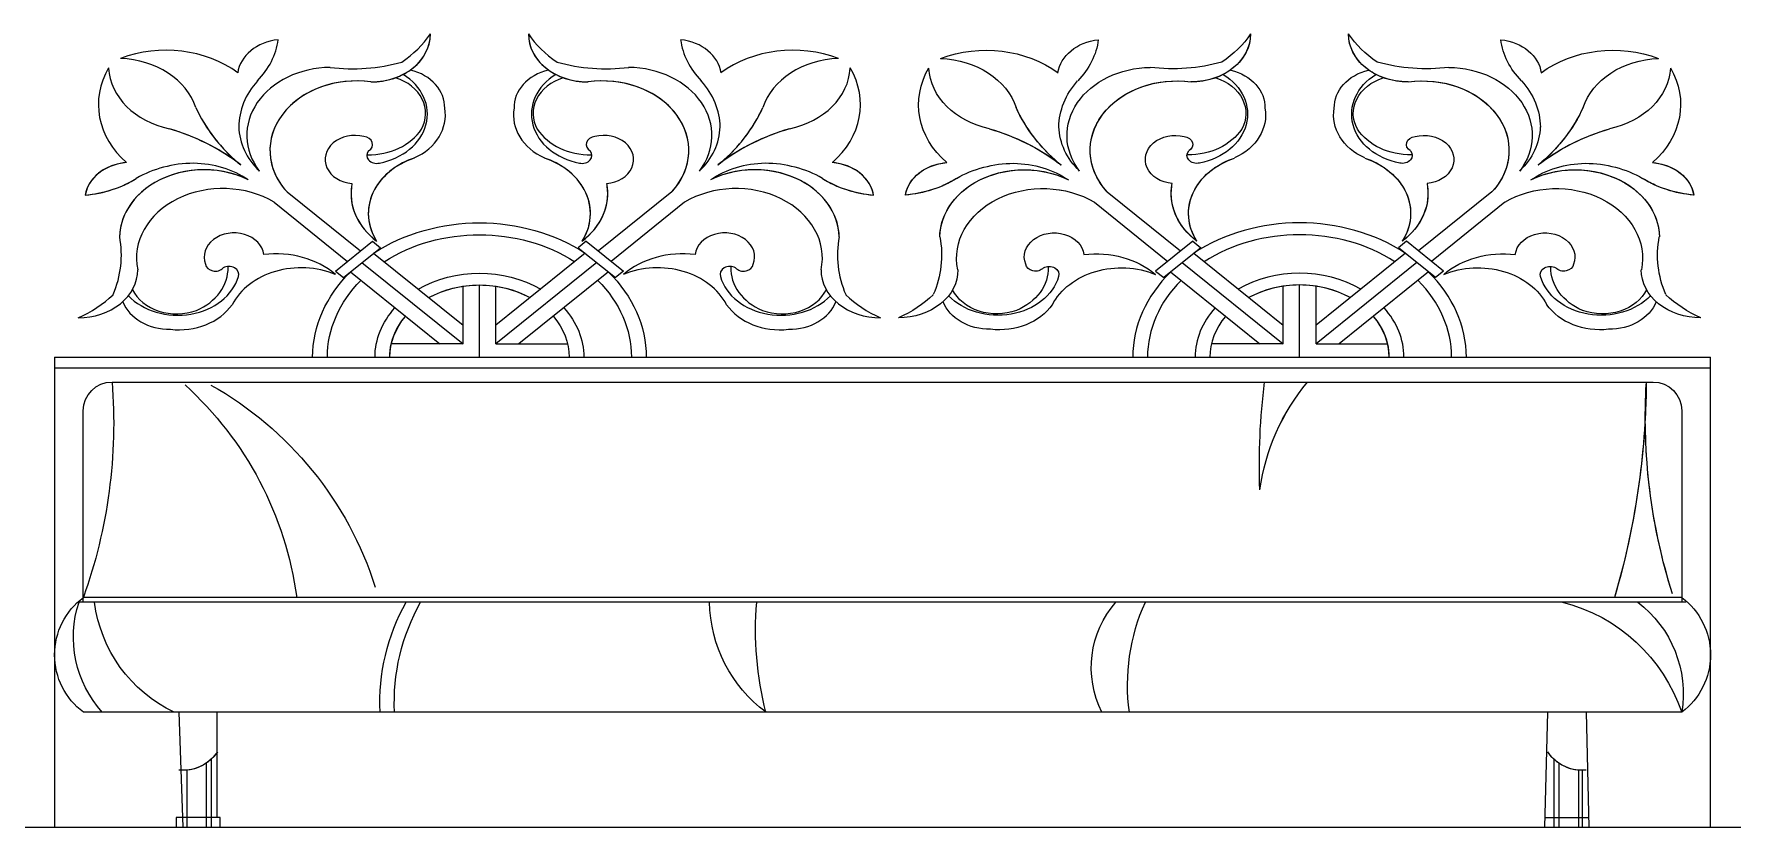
# Model space of a CAD drawing. Header units: inches. Extents: x 6.9 to 49.4, y 11.8 to 36.5.
# Drawn here: x 38.206 to 40.06, y 14.924 to 15.79 of the extents above; entities that cross this region are included whole.
import ezdxf

# ---------------------------------------------------------------- set-up
doc = ezdxf.new("R2010")
doc.units = ezdxf.units.IN
doc.header["$MEASUREMENT"] = 0
for name, color, linetype in [('02', 2, 'Continuous'), ('1', 1, 'Continuous'), ('4', 4, 'Continuous')]:
    doc.layers.add(name, color=color, linetype=linetype)

msp = doc.modelspace()

# ---------------------------------------------------------------- linework, layer by layer
at = {"layer": '02'}
for p, q in [((38.482, 15.6175), (38.562, 15.553)), ((38.9019, 15.6175), (38.8219, 15.553)), ((39.3775, 15.6175), (39.4575, 15.553)), ((39.7974, 15.6175), (39.7174, 15.553)), ((38.468, 15.6062), (38.548, 15.5417)), ((38.468, 15.6062), (38.548, 15.5417)), ((38.916, 15.6062), (38.8359, 15.5417)), ((39.3634, 15.6062), (39.4435, 15.5417)), ((39.3634, 15.6062), (39.4435, 15.5417)), ((39.8115, 15.6062), (39.7314, 15.5417)), ((38.5348, 15.531), (38.5753, 15.5637)), ((38.5436, 15.5239), (38.5841, 15.5566)), ((38.5436, 15.5239), (38.5841, 15.5566)), ((38.5753, 15.5637), (38.5841, 15.5566)), ((38.5753, 15.5637), (38.5841, 15.5566)), ((38.8086, 15.5637), (38.7998, 15.5566)), ((38.8086, 15.5637), (38.7998, 15.5566)), ((38.7998, 15.5566), (38.8404, 15.5239)), ((38.7998, 15.5566), (38.8404, 15.5239)), ((38.8086, 15.5637), (38.8492, 15.531)), ((39.4708, 15.5637), (39.4302, 15.531)), ((39.4796, 15.5566), (39.4391, 15.5239)), ((39.4796, 15.5566), (39.4391, 15.5239)), ((39.4708, 15.5637), (39.4796, 15.5566)), ((39.4708, 15.5637), (39.4796, 15.5566)), ((39.7041, 15.5637), (39.6953, 15.5566)), ((39.7041, 15.5637), (39.6953, 15.5566)), ((39.7358, 15.5239), (39.6953, 15.5566)), ((39.7358, 15.5239), (39.6953, 15.5566)), ((39.7446, 15.531), (39.7041, 15.5637)), ((38.5638, 15.5403), (38.6741, 15.4515)), ((38.5638, 15.5403), (38.6741, 15.4515)), ((38.5765, 15.5505), (38.6741, 15.4719)), ((38.8074, 15.5505), (38.7099, 15.4719)), ((38.8201, 15.5403), (38.7099, 15.4515)), ((39.4593, 15.5403), (39.5695, 15.4515)), ((39.4593, 15.5403), (39.5695, 15.4515)), ((39.472, 15.5505), (39.5695, 15.4719)), ((39.7029, 15.5505), (39.6054, 15.4719)), ((39.7156, 15.5403), (39.6054, 15.4515)), ((39.7156, 15.5403), (39.6054, 15.4515)), ((38.5348, 15.531), (38.5436, 15.5239)), ((38.5512, 15.5301), (38.6487, 15.4515)), ((38.8328, 15.5301), (38.7352, 15.4515)), ((38.8492, 15.531), (38.8404, 15.5239)), ((39.4302, 15.531), (39.4391, 15.5239)), ((39.4466, 15.5301), (39.5442, 15.4515)), ((39.7282, 15.5301), (39.6307, 15.4515)), ((39.7446, 15.531), (39.7358, 15.5239)), ((38.6741, 15.4515), (38.6741, 15.5146)), ((38.692, 15.437), (38.692, 15.5159)), ((38.7099, 15.4515), (38.7099, 15.5146)), ((39.5695, 15.4515), (39.5695, 15.5146)), ((39.5874, 15.437), (39.5874, 15.5159)), ((39.6054, 15.4515), (39.6054, 15.5146)), ((38.6741, 15.4515), (38.5957, 15.4515)), ((38.7099, 15.4515), (38.7882, 15.4515)), ((39.5695, 15.4515), (39.4912, 15.4515)), ((39.6054, 15.4515), (39.6837, 15.4515)), ((38.2282, 15.437), (40.036, 15.437)), ((38.2282, 15.4255), (40.036, 15.4255)), ((40.0047, 15.1747), (38.2595, 15.1747)), ((38.364, 15.0493), (38.3682, 14.9239)), ((38.3724, 14.9861), (38.3724, 14.9239)), ((38.3937, 14.9938), (38.3937, 14.9239)), ((38.3991, 14.9981), (38.3991, 14.9239)), ((39.8651, 14.9981), (39.8651, 14.9239)), ((39.8705, 14.9938), (39.8705, 14.9239)), ((39.8919, 14.9861), (39.8919, 14.9239)), ((39.896, 14.9859), (39.896, 14.9239))]:
    msp.add_line(p, q, dxfattribs=at)
for centre, major_axis, start_param, end_param in [((38.3496, 15.6787), (-0.1161, 0), 3.968559, 5.153405), ((38.4789, 15.7429), (0.0511, 0), 1.703025, 3.030708), ((38.4789, 15.7429), (-0.0511, 0), -1.438568, -0.110885), ((38.364, 15.7928), (-0.1088, 0), 2.477993, 3.037698), ((38.5739, 15.7897), (-0.0646, 0), 1.563695, 3.148342), ((38.5236, 15.8403), (0.1307, 0), -0.877274, -0.497596), ((38.5236, 15.8403), (-0.1307, 0), 2.264319, 2.643997), ((38.5739, 15.7897), (-0.0646, 0), 2.296017, 3.148342), ((38.8101, 15.7897), (0.0646, 0), 3.134844, 3.987169), ((38.8101, 15.7897), (0.0646, 0), 3.134844, 4.719491), ((38.8101, 15.7897), (-0.0646, 0), -0.006749, 1.577898), ((38.8603, 15.8403), (-0.1307, 0), 0.497596, 0.877274), ((39.0199, 15.7928), (0.1088, 0), 3.245488, 3.805192), ((38.905, 15.7429), (-0.0511, 0), 3.252477, 4.58016), ((39.0199, 15.7928), (-0.1088, 0), 0.103895, 0.6636), ((39.0343, 15.6787), (0.1161, 0), 1.129781, 2.314627), ((39.0343, 15.6787), (-0.1161, 0), 4.271373, 5.456219), ((38.2963, 15.6915), (0.089, 0), 0.25651, 1.529014), ((38.2963, 15.6915), (-0.089, 0), 3.398102, 4.670607), ((38.5535, 15.8837), (-0.1635, 0), 1.419914, 1.905238), ((38.8304, 15.8837), (0.1635, 0), 4.377947, 4.863271), ((38.8304, 15.8837), (-0.1635, 0), 1.236354, 1.721679), ((39.0876, 15.6915), (-0.089, 0), -1.529014, -0.25651), ((38.3921, 15.7129), (0.1161, 0), 2.700577, 3.885423), ((38.3921, 15.7129), (-0.1161, 0), -0.441016, 0.74383), ((38.3761, 15.7558), (-0.089, 0), 0.041782, 1.314287), ((38.5302, 15.6792), (-0.0922, 0), -1.557436, 0.550963), ((38.5575, 15.6628), (0.0942, 0), 1.401339, 3.78131), ((38.5575, 15.6628), (-0.0942, 0), 4.542932, 6.922903), ((38.5575, 15.6628), (0.0942, 0), 1.401339, 3.679528), ((38.5739, 15.7897), (-0.0646, 0), 1.563695, 1.996165), ((38.5672, 15.7024), (-0.068, 0), 1.801995, 4.055618), ((38.5739, 15.7897), (-0.0646, 0), 1.996165, 2.13978), ((38.5812, 15.7032), (-0.0521, 0), 2.7194, 4.331853), ((38.5739, 15.7897), (-0.0646, 0), 2.13978, 2.296017), ((38.6011, 15.7098), (0.053, 0), -0.022468, 1.27187), ((38.6011, 15.7098), (-0.053, 0), 3.119124, 4.413463), ((38.7828, 15.7098), (-0.053, 0), -1.27187, 0.022468), ((38.8168, 15.7024), (0.068, 0), 2.227567, 4.481191), ((38.8168, 15.7024), (-0.068, 0), -0.914025, 1.339598), ((38.8027, 15.7032), (0.0521, 0), 1.951332, 3.563785), ((38.8027, 15.7032), (-0.0521, 0), -1.19026, 0.422193), ((38.8101, 15.7897), (0.0646, 0), 3.987169, 4.143405), ((38.8101, 15.7897), (0.0646, 0), 4.143405, 4.28702), ((38.8101, 15.7897), (0.0646, 0), 4.28702, 4.719491), ((38.8264, 15.6628), (-0.0942, 0), 2.501875, 4.881846), ((38.8264, 15.6628), (-0.0942, 0), 2.603657, 4.881846), ((38.8537, 15.6792), (0.0922, 0), -0.550963, 1.557436), ((38.8537, 15.6792), (-0.0922, 0), 2.590629, 4.699029), ((39.0079, 15.7558), (0.089, 0), -1.314287, -0.041782), ((39.0079, 15.7558), (-0.089, 0), 1.827306, 3.09981), ((38.9919, 15.7129), (-0.1161, 0), 2.397762, 3.582608), ((38.5373, 15.6877), (-0.1081, 0), -0.626772, -0.007715), ((38.8467, 15.6877), (0.1081, 0), 0.007715, 0.626772), ((38.8467, 15.6877), (-0.1081, 0), 3.149307, 3.768365), ((38.5893, 15.7705), (-0.2202, 0), 0.34942, 0.753943), ((38.5893, 15.7705), (-0.2202, 0), 0.34942, 0.770907), ((38.5881, 15.7014), (0.0667, 0), -1.056653, 0.140483), ((38.5881, 15.7014), (-0.0667, 0), 2.08494, 3.282076), ((38.7959, 15.7014), (0.0667, 0), 3.001109, 4.198246), ((38.7959, 15.7014), (-0.0667, 0), -0.140483, 1.056653), ((38.7946, 15.7705), (0.2202, 0), -0.770907, -0.34942), ((38.7946, 15.7705), (-0.2202, 0), 2.370686, 2.792172), ((38.7946, 15.7705), (0.2202, 0), -0.753943, -0.34942), ((38.2781, 15.5197), (-0.2202, 0), 3.958446, 4.362969), ((38.2781, 15.5197), (-0.2202, 0), 3.941482, 4.362969), ((38.5256, 15.6903), (0.0964, 0), 3.165601, 3.839135), ((38.5256, 15.6903), (-0.0964, 0), 0.024008, 0.697542), ((38.571, 15.7108), (0.0654, 0), 4.692044, 5.794046), ((38.571, 15.7108), (-0.0654, 0), 1.550451, 2.652454), ((38.8129, 15.7108), (-0.0654, 0), 0.489139, 1.591142), ((38.8584, 15.6903), (-0.0964, 0), 2.444051, 3.117585), ((39.1058, 15.5197), (0.2202, 0), 1.920217, 2.341703), ((39.1058, 15.5197), (-0.2202, 0), -1.221376, -0.799889), ((39.1058, 15.5197), (0.2202, 0), 1.920217, 2.324739), ((38.5561, 15.6529), (0.0326, 0), 1.265998, 4.612295), ((38.5561, 15.6529), (-0.0326, 0), 4.40759, 7.753888), ((38.5647, 15.6693), (0.0107, 0), -0.935766, 1.455348), ((38.5647, 15.6693), (-0.0107, 0), 2.205827, 4.59694), ((38.8193, 15.6693), (-0.0107, 0), -1.455348, 0.935766), ((38.8278, 15.6529), (-0.0326, 0), 1.67089, 5.017188), ((38.3123, 15.6087), (-0.0511, 0), -1.459912, -0.132229), ((38.3123, 15.6087), (-0.0511, 0), -1.459912, -0.380154), ((38.3808, 15.5617), (0.1081, 0), 1.578511, 2.197568), ((38.3808, 15.5617), (-0.1081, 0), -1.563082, -0.944024), ((38.3914, 15.5674), (0.0922, 0), 1.019833, 2.275685), ((38.3777, 15.5711), (-0.0964, 0), 4.014847, 4.688381), ((38.2781, 15.5197), (-0.2202, 0), 3.941482, 3.958446), ((38.5893, 15.7705), (-0.2202, 0), 0.753943, 0.770907), ((38.6521, 15.5939), (0.0814, 0), 1.964681, 3.619193), ((38.6521, 15.5939), (-0.0814, 0), -1.176911, 0.477601), ((38.5799, 15.6574), (-0.0108, 0), -0.611718, 1.841641), ((38.6521, 15.5939), (0.0814, 0), 1.964681, 2.666859), ((38.7318, 15.5939), (-0.0814, 0), 3.616327, 4.318504), ((38.7318, 15.5939), (-0.0814, 0), 2.663992, 4.318504), ((38.8041, 15.6574), (0.0108, 0), 4.441545, 6.894903), ((38.8041, 15.6574), (-0.0108, 0), 1.299952, 3.75331), ((39.0063, 15.5711), (0.0964, 0), 1.594804, 2.268338), ((39.0063, 15.5711), (-0.0964, 0), -1.546788, -0.873254), ((38.9926, 15.5674), (-0.0922, 0), 4.007501, 5.263352), ((39.1058, 15.5197), (0.2202, 0), 2.324739, 2.341703), ((38.7946, 15.7705), (0.2202, 0), -0.770907, -0.753943), ((39.0031, 15.5617), (0.1081, 0), 0.944024, 1.563082), ((39.0031, 15.5617), (-0.1081, 0), 4.085617, 4.704674), ((39.0716, 15.6087), (-0.0511, 0), 3.273821, 4.601504), ((39.0716, 15.6087), (-0.0511, 0), 3.521747, 4.601504), ((38.2504, 15.7013), (-0.1088, 0), 1.674691, 2.234396), ((38.3914, 15.5674), (0.0922, 0), 1.019833, 3.128232), ((38.3914, 15.5674), (-0.0922, 0), 4.161426, 6.269825), ((38.2504, 15.7013), (-0.1088, 0), 2.060847, 2.234396), ((38.9926, 15.5674), (-0.0922, 0), 3.154953, 5.263352), ((39.1335, 15.7013), (0.1088, 0), 4.048789, 4.222338), ((39.1335, 15.7013), (0.1088, 0), 4.048789, 4.608494), ((39.1335, 15.7013), (-0.1088, 0), 0.907197, 1.466901), ((38.2504, 15.7013), (-0.1088, 0), 1.674691, 2.060847), ((38.3123, 15.6087), (-0.0511, 0), -0.380154, -0.132229), ((38.3914, 15.5674), (0.0922, 0), 2.275685, 3.128232), ((38.4118, 15.5453), (-0.0942, 0), 4.072672, 6.452642), ((38.5575, 15.6628), (0.0942, 0), 3.679528, 3.78131), ((38.6403, 15.6158), (0.0885, 0), 2.987257, 3.959622), ((38.6403, 15.6158), (-0.0885, 0), -0.154336, 0.818029), ((38.6403, 15.6158), (0.0885, 0), 3.027721, 3.959622), ((38.6403, 15.6158), (0.0885, 0), 2.987257, 3.027721), ((38.6521, 15.5939), (0.0814, 0), 2.666859, 3.619193), ((38.7436, 15.6158), (-0.0885, 0), 2.323564, 3.295929), ((38.7436, 15.6158), (-0.0885, 0), 2.323564, 3.255464), ((38.7318, 15.5939), (-0.0814, 0), 2.663992, 3.616327), ((38.7436, 15.6158), (-0.0885, 0), 3.255464, 3.295929), ((38.8264, 15.6628), (-0.0942, 0), 2.501875, 2.603657), ((38.9722, 15.5453), (0.0942, 0), -0.169457, 2.210514), ((38.9722, 15.5453), (-0.0942, 0), 2.972135, 5.352106), ((38.9926, 15.5674), (-0.0922, 0), 3.154953, 4.007501), ((39.1335, 15.7013), (0.1088, 0), 4.222338, 4.608494), ((39.0716, 15.6087), (-0.0511, 0), 3.273821, 3.521747), ((39.5874, 15.437), (0.1821, 0), 0.883912, 2.257681), ((39.5874, 15.437), (-0.1821, 0), 4.025505, 5.399273), ((38.4241, 15.5465), (0.0326, 0), 0.100094, 3.446391), ((38.4241, 15.5465), (-0.0326, 0), 3.241687, 6.587984), ((38.9599, 15.5465), (-0.0326, 0), 2.836794, 6.183091), ((39.5874, 15.437), (0.166, 0), 0.893515, 2.248078), ((39.5874, 15.437), (-0.166, 0), 4.035108, 5.38967), ((38.1376, 15.5486), (-0.1635, 0), 2.807151, 3.292475), ((39.2464, 15.5486), (0.1635, 0), 2.99071, 3.476035), ((39.2464, 15.5486), (-0.1635, 0), -0.150882, 0.334442), ((38.4036, 15.5396), (0.0107, 0), 3.257041, 5.648155), ((38.4036, 15.5396), (-0.0107, 0), 0.115449, 2.506562), ((38.4184, 15.5274), (0.0108, 0), -0.270844, 2.182514), ((38.4184, 15.5274), (-0.0108, 0), 2.870748, 5.324107), ((38.4972, 15.4691), (0.0814, 0), 1.093196, 2.747708), ((38.4972, 15.4691), (-0.0814, 0), 4.234788, 5.8893), ((38.4701, 15.4786), (-0.0885, 0), 3.89436, 4.866725), ((38.9139, 15.4786), (0.0885, 0), 1.41646, 2.388825), ((38.9139, 15.4786), (-0.0885, 0), 4.558053, 5.530418), ((38.8867, 15.4691), (-0.0814, 0), 3.535478, 5.18999), ((38.9655, 15.5274), (-0.0108, 0), 4.100671, 6.55403), ((38.9803, 15.5396), (-0.0107, 0), 0.635031, 3.026144), ((38.2543, 15.5322), (-0.0646, 0), 1.564047, 3.148694), ((38.3626, 15.5376), (-0.068, 0), 0.656771, 2.910394), ((38.3522, 15.5345), (-0.0654, 0), 2.059935, 3.161938), ((39.0213, 15.5376), (-0.068, 0), 0.231198, 2.484822), ((39.0317, 15.5345), (0.0654, 0), 3.121247, 4.22325), ((39.0317, 15.5345), (-0.0654, 0), -0.020345, 1.081657), ((39.1296, 15.5322), (0.0646, 0), 3.134491, 4.719138), ((39.1296, 15.5322), (-0.0646, 0), -0.007102, 1.577545), ((39.5874, 15.437), (-0.1821, 0), -0.686884, 0), ((39.5874, 15.437), (0.166, 0), 2.464311, 3.141593), ((39.5874, 15.437), (-0.166, 0), -0.677281, 0), ((39.5874, 15.437), (0.114, 0), 0.943104, 2.198489), ((39.5874, 15.437), (-0.114, 0), 4.084697, 5.340081), ((39.5874, 15.437), (0.0979, 0), 0.96934, 2.172253), ((39.5874, 15.437), (-0.0979, 0), 4.110932, 5.313846), ((39.5874, 15.437), (0.166, 0), 0, 0.677281), ((39.5874, 15.437), (-0.166, 0), 3.141593, 3.818874), ((39.5874, 15.437), (0.1821, 0), 0, 0.686884), ((39.5874, 15.437), (-0.1821, 0), 3.141593, 3.828477), ((38.1915, 15.5726), (-0.1307, 0), 2.068392, 2.44807), ((38.3616, 15.5263), (0.0521, 0), 3.522129, 5.134582), ((38.3616, 15.5263), (-0.0521, 0), 0.380536, 1.992989), ((39.0224, 15.5263), (-0.0521, 0), 1.148604, 2.761056), ((39.1924, 15.5726), (0.1307, 0), 3.835115, 4.214793), ((39.1924, 15.5726), (-0.1307, 0), 0.693522, 1.073201), ((39.5874, 15.437), (0.0979, 0), 1.570796, 2.172253), ((39.5874, 15.437), (0.0979, 0), 0.96934, 1.570796), ((38.3534, 15.5102), (0.053, 0), 3.440519, 4.734857), ((38.3534, 15.5102), (-0.053, 0), 0.298926, 1.593265), ((38.3639, 15.5207), (0.0667, 0), 4.571906, 5.769042), ((38.3639, 15.5207), (-0.0667, 0), 1.430313, 2.627449), ((39.02, 15.5207), (-0.0667, 0), 0.514143, 1.71128), ((39.0306, 15.5102), (-0.053, 0), 1.548328, 2.842666), ((39.5874, 15.437), (-0.114, 0), -0.627692, 0), ((39.5874, 15.437), (-0.0979, 0), -0.601457, 0), ((39.5874, 15.437), (0.0979, 0), 0.183942, 0.601457), ((39.5874, 15.437), (0.0979, 0), 0, 0.601457), ((39.5874, 15.437), (-0.0979, 0), 3.141593, 3.743049), ((39.5874, 15.437), (0.114, 0), 0, 0.627692), ((39.5874, 15.437), (-0.114, 0), 3.141593, 3.769285), ((39.5874, 15.437), (0.0979, 0), 0, 0.183942)]:
    msp.add_ellipse(centre, major_axis=major_axis, ratio=0.805714, start_param=start_param, end_param=end_param, dxfattribs=at)
at = {"layer": '02', "extrusion": (0, 0, -1)}
for centre, major_axis, ratio, start_param, end_param in [((39.2451, 15.6787), (-0.1161, 0), 0.805714, 1.129781, 2.314627), ((39.3744, 15.7429), (0.0511, 0), 0.805714, 3.252477, 4.58016), ((39.3744, 15.7429), (-0.0511, 0), 0.805714, 0.110885, 1.438568), ((39.2595, 15.7928), (-0.1088, 0), 0.805714, 3.245488, 3.805192), ((39.4693, 15.7897), (-0.0646, 0), 0.805714, 3.134844, 4.719491), ((39.4191, 15.8403), (0.1307, 0), 0.805714, 0.497596, 0.877274), ((39.4191, 15.8403), (-0.1307, 0), 0.805714, 3.639188, 4.018867), ((39.4693, 15.7897), (-0.0646, 0), 0.805714, 3.134844, 3.987169), ((39.7055, 15.7897), (0.0646, 0), 0.805714, 2.296017, 3.148342), ((39.7055, 15.7897), (0.0646, 0), 0.805714, 1.563695, 3.148342), ((39.7055, 15.7897), (-0.0646, 0), 0.805714, 4.705287, 6.289934), ((39.7558, 15.8403), (-0.1307, 0), 0.805714, -0.877274, -0.497596), ((39.8005, 15.7429), (-0.0511, 0), 0.805714, 1.703025, 3.030708), ((39.9154, 15.7928), (0.1088, 0), 0.805714, 2.477993, 3.037698), ((39.9154, 15.7928), (-0.1088, 0), 0.805714, -0.6636, -0.103895), ((39.9298, 15.6787), (0.1161, 0), 0.805714, 3.968559, 5.153405), ((39.9298, 15.6787), (-0.1161, 0), 0.805714, 0.826966, 2.011812), ((39.1918, 15.6915), (0.089, 0), 0.805714, -1.529014, -0.25651), ((39.1918, 15.6915), (-0.089, 0), 0.805714, 1.612579, 2.885083), ((39.449, 15.8837), (-0.1635, 0), 0.805714, 4.377947, 4.863271), ((39.7259, 15.8837), (0.1635, 0), 0.805714, 1.419914, 1.905238), ((39.7259, 15.8837), (-0.1635, 0), 0.805714, 4.561506, 5.046831), ((39.9831, 15.6915), (-0.089, 0), 0.805714, 0.25651, 1.529014), ((39.2876, 15.7129), (0.1161, 0), 0.805714, 2.397762, 3.582608), ((39.2876, 15.7129), (-0.1161, 0), 0.805714, -0.74383, 0.441016), ((39.2716, 15.7558), (-0.089, 0), 0.805714, -1.314287, -0.041782), ((39.4257, 15.6792), (-0.0922, 0), 0.805714, -0.550963, 1.557436), ((39.453, 15.6628), (0.0942, 0), 0.805714, 2.501875, 4.881846), ((39.453, 15.6628), (-0.0942, 0), 0.805714, -0.639717, 1.740254), ((39.453, 15.6628), (0.0942, 0), 0.805714, 2.603657, 4.881846), ((39.4693, 15.7897), (-0.0646, 0), 0.805714, 4.28702, 4.719491), ((39.4626, 15.7024), (-0.068, 0), 0.805714, 2.227567, 4.481191), ((39.4693, 15.7897), (-0.0646, 0), 0.805714, 4.143405, 4.28702), ((39.4767, 15.7032), (-0.0521, 0), 0.805714, 1.951332, 3.563785), ((39.4693, 15.7897), (-0.0646, 0), 0.805714, 3.987169, 4.143405), ((39.4966, 15.7098), (0.053, 0), 0.805714, -1.27187, 0.022468), ((39.4966, 15.7098), (-0.053, 0), 0.805714, 1.869723, 3.164061), ((39.6783, 15.7098), (-0.053, 0), 0.805714, -0.022468, 1.27187), ((39.7123, 15.7024), (0.068, 0), 0.805714, 1.801995, 4.055618), ((39.7123, 15.7024), (-0.068, 0), 0.805714, -1.339598, 0.914025), ((39.6982, 15.7032), (0.0521, 0), 0.805714, 2.7194, 4.331853), ((39.6982, 15.7032), (-0.0521, 0), 0.805714, -0.422193, 1.19026), ((39.7055, 15.7897), (0.0646, 0), 0.805714, 2.13978, 2.296017), ((39.7055, 15.7897), (0.0646, 0), 0.805714, 1.996165, 2.13978), ((39.7055, 15.7897), (0.0646, 0), 0.805714, 1.563695, 1.996165), ((39.7219, 15.6628), (-0.0942, 0), 0.805714, 1.401339, 3.78131), ((39.7219, 15.6628), (-0.0942, 0), 0.805714, 1.401339, 3.679528), ((39.7492, 15.6792), (0.0922, 0), 0.805714, -1.557436, 0.550963), ((39.7492, 15.6792), (-0.0922, 0), 0.805714, 1.584157, 3.692556), ((39.9033, 15.7558), (0.089, 0), 0.805714, 0.041782, 1.314287), ((39.9033, 15.7558), (-0.089, 0), 0.805714, 3.183375, 4.455879), ((39.8873, 15.7129), (-0.1161, 0), 0.805714, 2.700577, 3.885423), ((39.4327, 15.6877), (0.1081, 0), 0.805714, 3.149307, 3.768365), ((39.4327, 15.6877), (-0.1081, 0), 0.805714, 0.007715, 0.626772), ((39.7422, 15.6877), (-0.1081, 0), 0.805714, 2.514821, 3.133878), ((39.4848, 15.7705), (-0.2202, 0), 0.805714, -0.753943, -0.34942), ((39.4848, 15.7705), (-0.2202, 0), 0.805714, -0.770907, -0.34942), ((39.4836, 15.7014), (0.0667, 0), 0.805714, -0.140483, 1.056653), ((39.4836, 15.7014), (-0.0667, 0), 0.805714, 3.001109, 4.198246), ((39.6913, 15.7014), (-0.0667, 0), 0.805714, -1.056653, 0.140483), ((39.6901, 15.7705), (0.2202, 0), 0.805714, 0.34942, 0.770907), ((39.6901, 15.7705), (-0.2202, 0), 0.805714, 3.491013, 3.9125), ((39.6901, 15.7705), (0.2202, 0), 0.805714, 0.34942, 0.753943), ((39.1736, 15.5197), (-0.2202, 0), 0.805714, 1.920217, 2.324739), ((39.1736, 15.5197), (-0.2202, 0), 0.805714, 1.920217, 2.341703), ((39.4211, 15.6903), (0.0964, 0), 0.805714, 2.444051, 3.117585), ((39.4211, 15.6903), (-0.0964, 0), 0.805714, -0.697542, -0.024008), ((39.4665, 15.7108), (0.0654, 0), 0.805714, 0.489139, 1.591142), ((39.4665, 15.7108), (-0.0654, 0), 0.805714, 3.630732, 4.732734), ((39.7084, 15.7108), (-0.0654, 0), 0.805714, 4.692044, 5.794046), ((39.7538, 15.6903), (-0.0964, 0), 0.805714, 3.165601, 3.839135), ((40.0013, 15.5197), (-0.2202, 0), 0.805714, 0.799889, 1.221376), ((40.0013, 15.5197), (-0.2202, 0), 0.805714, 0.816854, 1.221376), ((39.4516, 15.6529), (0.0326, 0), 0.805714, 1.67089, 5.017188), ((39.4516, 15.6529), (-0.0326, 0), 0.805714, -1.470702, 1.875595), ((39.4601, 15.6693), (0.0107, 0), 0.805714, -1.455348, 0.935766), ((39.4601, 15.6693), (-0.0107, 0), 0.805714, 1.686245, 4.077358), ((39.7148, 15.6693), (-0.0107, 0), 0.805714, -0.935766, 1.455348), ((39.7233, 15.6529), (-0.0326, 0), 0.805714, 1.265998, 4.612295), ((39.2078, 15.6087), (-0.0511, 0), 0.805714, 0.132229, 1.459912), ((39.2078, 15.6087), (-0.0511, 0), 0.805714, 0.380154, 1.459912), ((39.2763, 15.5617), (-0.1081, 0), 0.805714, 0.944024, 1.563082), ((39.2868, 15.5674), (0.0922, 0), 0.805714, 4.007501, 5.263352), ((39.2731, 15.5711), (-0.0964, 0), 0.805714, 1.594804, 2.268338), ((39.4848, 15.7705), (-0.2202, 0), 0.805714, -0.770907, -0.753943), ((39.1736, 15.5197), (-0.2202, 0), 0.805714, 2.324739, 2.341703), ((39.5476, 15.5939), (0.0814, 0), 0.805714, 2.663992, 4.318504), ((39.5476, 15.5939), (-0.0814, 0), 0.805714, -0.477601, 1.176911), ((39.4753, 15.6574), (-0.0108, 0), 0.805714, 4.441545, 6.894903), ((39.5476, 15.5939), (0.0814, 0), 0.805714, 3.616327, 4.318504), ((39.6273, 15.5939), (-0.0814, 0), 0.805714, 1.964681, 2.666859), ((39.6273, 15.5939), (-0.0814, 0), 0.805714, 1.964681, 3.619193), ((39.6996, 15.6574), (0.0108, 0), 0.805714, -0.611718, 1.841641), ((39.6996, 15.6574), (-0.0108, 0), 0.805714, 2.529875, 4.983233), ((39.9018, 15.5711), (0.0964, 0), 0.805714, 4.014847, 4.688381), ((39.9018, 15.5711), (-0.0964, 0), 0.805714, 0.873254, 1.546788), ((39.8881, 15.5674), (-0.0922, 0), 0.805714, 1.019833, 2.275685), ((40.0013, 15.5197), (-0.2202, 0), 0.805714, 0.799889, 0.816854), ((39.6901, 15.7705), (0.2202, 0), 0.805714, 0.753943, 0.770907), ((39.8986, 15.5617), (-0.1081, 0), 0.805714, 1.578511, 2.197568), ((39.9671, 15.6087), (0.0511, 0), 0.805714, -1.459912, -0.380154), ((39.9671, 15.6087), (0.0511, 0), 0.805714, -1.459912, -0.132229), ((39.9671, 15.6087), (-0.0511, 0), 0.805714, 1.681681, 3.009364), ((39.1459, 15.7013), (-0.1088, 0), 0.805714, 4.048789, 4.608494), ((39.2868, 15.5674), (0.0922, 0), 0.805714, 3.154953, 5.263352), ((39.2868, 15.5674), (-0.0922, 0), 0.805714, 0.01336, 2.12176), ((39.1459, 15.7013), (-0.1088, 0), 0.805714, 4.048789, 4.222338), ((39.8881, 15.5674), (-0.0922, 0), 0.805714, 1.019833, 3.128232), ((40.029, 15.7013), (0.1088, 0), 0.805714, 1.674691, 2.234396), ((40.029, 15.7013), (0.1088, 0), 0.805714, 2.060847, 2.234396), ((40.029, 15.7013), (-0.1088, 0), 0.805714, -1.466901, -0.907197), ((39.1459, 15.7013), (-0.1088, 0), 0.805714, 4.222338, 4.608494), ((39.2078, 15.6087), (-0.0511, 0), 0.805714, 0.132229, 0.380154), ((39.2868, 15.5674), (0.0922, 0), 0.805714, 3.154953, 4.007501), ((39.3072, 15.5453), (0.0942, 0), 0.805714, 2.972135, 5.352106), ((39.3072, 15.5453), (-0.0942, 0), 0.805714, -0.169457, 2.210514), ((39.453, 15.6628), (0.0942, 0), 0.805714, 2.501875, 2.603657), ((39.5358, 15.6158), (0.0885, 0), 0.805714, 2.323564, 3.295929), ((39.5358, 15.6158), (-0.0885, 0), 0.805714, -0.818029, 0.154336), ((39.5358, 15.6158), (0.0885, 0), 0.805714, 2.323564, 3.255464), ((39.5358, 15.6158), (0.0885, 0), 0.805714, 3.255464, 3.295929), ((39.5476, 15.5939), (0.0814, 0), 0.805714, 2.663992, 3.616327), ((39.6391, 15.6158), (-0.0885, 0), 0.805714, 2.987257, 3.959622), ((39.6391, 15.6158), (-0.0885, 0), 0.805714, 3.027721, 3.959622), ((39.6273, 15.5939), (-0.0814, 0), 0.805714, 2.666859, 3.619193), ((39.6391, 15.6158), (-0.0885, 0), 0.805714, 2.987257, 3.027721), ((39.7219, 15.6628), (-0.0942, 0), 0.805714, 3.679528, 3.78131), ((39.8677, 15.5453), (-0.0942, 0), 0.805714, 0.931079, 3.31105), ((39.8881, 15.5674), (-0.0922, 0), 0.805714, 2.275685, 3.128232), ((40.029, 15.7013), (0.1088, 0), 0.805714, 1.674691, 2.060847), ((39.9671, 15.6087), (0.0511, 0), 0.805714, -0.380154, -0.132229), ((38.692, 15.437), (-0.1821, 0), 0.805714, 0.883912, 2.257681), ((38.692, 15.437), (-0.166, 0), 0.805714, 0.893515, 2.248078), ((39.3195, 15.5465), (0.0326, 0), 0.805714, 2.836794, 6.183091), ((39.3195, 15.5465), (-0.0326, 0), 0.805714, -0.304799, 3.041499), ((39.8554, 15.5465), (-0.0326, 0), 0.805714, 0.100094, 3.446391), ((39.0331, 15.5486), (-0.1635, 0), 0.805714, 2.99071, 3.476035), ((40.1418, 15.5486), (-0.1635, 0), 0.805714, -0.334442, 0.150882), ((39.2991, 15.5396), (0.0107, 0), 0.805714, 0.635031, 3.026144), ((39.2991, 15.5396), (-0.0107, 0), 0.805714, 3.776623, 6.167737), ((39.3139, 15.5274), (0.0108, 0), 0.805714, 4.100671, 6.55403), ((39.3139, 15.5274), (-0.0108, 0), 0.805714, 0.959079, 3.412437), ((39.3927, 15.4691), (0.0814, 0), 0.805714, 3.535478, 5.18999), ((39.3927, 15.4691), (-0.0814, 0), 0.805714, 0.393885, 2.048397), ((39.3655, 15.4786), (-0.0885, 0), 0.805714, 1.41646, 2.388825), ((39.8094, 15.4786), (0.0885, 0), 0.805714, 3.89436, 4.866725), ((39.8094, 15.4786), (-0.0885, 0), 0.805714, 0.752767, 1.725132), ((39.7822, 15.4691), (-0.0814, 0), 0.805714, 1.093196, 2.747708), ((39.861, 15.5274), (-0.0108, 0), 0.805714, -0.270844, 2.182514), ((39.8758, 15.5396), (-0.0107, 0), 0.805714, 3.257041, 5.648155), ((38.692, 15.437), (-0.1821, 0), 0.805714, 0, 0.686884), ((38.692, 15.437), (-0.166, 0), 0.805714, 0, 0.677281), ((38.692, 15.437), (-0.114, 0), 0.805714, 0.943104, 2.198489), ((38.692, 15.437), (-0.0979, 0), 0.805714, 0.96934, 2.172253), ((38.692, 15.437), (-0.166, 0), 0.805714, 2.464311, 3.141593), ((38.692, 15.437), (0.1821, 0), 0.805714, -0.686884, 0), ((38.692, 15.437), (-0.1821, 0), 0.805714, 2.454708, 3.141593), ((39.1498, 15.5322), (-0.0646, 0), 0.805714, 3.134491, 4.719138), ((39.2581, 15.5376), (0.068, 0), 0.805714, 0.231198, 2.484822), ((39.2581, 15.5376), (-0.068, 0), 0.805714, 3.372791, 5.626414), ((39.2477, 15.5345), (-0.0654, 0), 0.805714, 3.121247, 4.22325), ((39.9168, 15.5376), (0.068, 0), 0.805714, 0.656771, 2.910394), ((39.9168, 15.5376), (-0.068, 0), 0.805714, 3.798364, 6.051987), ((39.9272, 15.5345), (0.0654, 0), 0.805714, 2.059935, 3.161938), ((39.9272, 15.5345), (-0.0654, 0), 0.805714, -1.081657, 0.020345), ((40.0251, 15.5322), (0.0646, 0), 0.805714, 1.564047, 3.148694), ((40.0251, 15.5322), (-0.0646, 0), 0.805714, 4.70564, 6.290287), ((38.692, 15.437), (-0.0979, 0), 0.805714, 0.96934, 1.570796), ((38.692, 15.437), (-0.0979, 0), 0.805714, 1.570796, 2.172253), ((39.087, 15.5726), (-0.1307, 0), 0.805714, 3.835115, 4.214793), ((39.257, 15.5263), (0.0521, 0), 0.805714, 1.148604, 2.761056), ((39.257, 15.5263), (-0.0521, 0), 0.805714, 4.290196, 5.902649), ((39.9179, 15.5263), (-0.0521, 0), 0.805714, 3.522129, 5.134582), ((40.0879, 15.5726), (0.1307, 0), 0.805714, 2.068392, 2.44807), ((40.0879, 15.5726), (-0.1307, 0), 0.805714, -1.073201, -0.693522), ((38.692, 15.437), (-0.114, 0), 0.805714, 0, 0.627692), ((38.692, 15.437), (-0.0979, 0), 0.805714, 0, 0.601457), ((38.692, 15.437), (-0.0979, 0), 0.805714, 0.183942, 0.601457), ((38.692, 15.437), (0.0979, 0), 0.805714, -0.601457, 0), ((38.692, 15.437), (-0.0979, 0), 0.805714, 2.540136, 3.141593), ((38.692, 15.437), (0.114, 0), 0.805714, -0.627692, 0), ((38.692, 15.437), (-0.114, 0), 0.805714, 2.5139, 3.141593), ((39.2489, 15.5102), (0.053, 0), 0.805714, 1.548328, 2.842666), ((39.2489, 15.5102), (-0.053, 0), 0.805714, 4.689921, 5.984259), ((39.2594, 15.5207), (0.0667, 0), 0.805714, 0.514143, 1.71128), ((39.2594, 15.5207), (-0.0667, 0), 0.805714, 3.655736, 4.852872), ((39.9155, 15.5207), (-0.0667, 0), 0.805714, 4.571906, 5.769042), ((39.926, 15.5102), (-0.053, 0), 0.805714, 3.440519, 4.734857), ((38.692, 15.437), (-0.0979, 0), 0.805714, 0, 0.183942), ((37.7256, 15.3656), (-0.401, 0.401), 1, 2.278031, 2.699461), ((37.7256, 15.3656), (0.401, 0.401), 1, 0.707235, 1.128664), ((38.1138, 15.1237), (-0.2702, 0.2702), 1, 1.522241, 2.222263), ((38.2091, 15.0693), (0.2737, 0.2737), 1, -0.272893, 0.479015), ((38.2091, 15.0693), (-0.2737, 0.2737), 1, 1.297903, 2.049812), ((40.2549, 15.3203), (0.503, 0.503), 1, 3.887577, 4.053178), ((39.7749, 15.2602), (-0.1648, 0.1648), 1, 5.635886, 6.194927), ((39.7749, 15.2602), (0.1648, 0.1648), 1, 4.06509, 4.62413), ((39.1111, 15.416), (0.6045, 0.6045), 1, 0.79261, 1.071512), ((40.6031, 15.371), (-0.4513, 0.4513), 1, 5.191279, 5.558658), ((40.6031, 15.371), (0.4513, 0.4513), 1, 3.620483, 3.987862), ((39.1111, 15.416), (0.6045, 0.6045), 1, 0.79261, 0.83848), ((40.6031, 15.371), (-0.4513, 0.4513), 1, 5.49721, 5.558658), ((39.1111, 15.416), (0.6045, 0.6045), 1, 0.83848, 1.071512), ((40.6031, 15.371), (-0.4513, 0.4513), 1, 5.191279, 5.49721), ((38.3703, 15.1311), (-0.086, 0.086), 1, 4.760057, 5.818875), ((38.4246, 15.1887), (-0.1089, 0.1089), 1, 4.368057, 5.373159), ((38.8074, 15.0596), (-0.1585, 0.1585), 1, 5.452086, 6.010309), ((38.8232, 15.0596), (-0.1585, 0.1585), 1, 5.452086, 6.010309), ((39.0955, 15.1717), (0.1076, 0.1076), 1, 2.993833, 3.912891), ((39.3568, 15.1394), (0.2569, 0.2569), 1, 3.676486, 4.009978), ((39.4685, 15.0981), (0.0767, 0.0767), 1, 3.460109, 4.645222), ((39.4685, 15.0981), (-0.0767, 0.0767), 1, 5.030905, 6.216018), ((39.6185, 15.0792), (-0.1548, 0.1548), 1, 5.360693, 5.922875), ((39.829, 14.9896), (-0.1312, 0.1312), 1, 1.032981, 2.028474), ((39.8811, 15.0696), (-0.0885, 0.0885), 1, 1.432866, 2.519063), ((39.8811, 15.0696), (0.0885, 0.0885), 1, -0.13793, 0.948266), ((38.3683, 15.031), (0.0319, 0.0319), 1, 1.371111, 2.453299), ((38.3683, 15.031), (0.0319, 0.0319), 1, 1.371111, 1.602313), ((39.8959, 15.031), (0.0319, 0.0319), 1, 3.110075, 3.341278), ((39.8959, 15.031), (0.0319, 0.0319), 1, 2.25909, 3.341278), ((39.8959, 15.031), (-0.0319, 0.0319), 1, 3.829887, 4.912074), ((38.3683, 15.031), (0.0319, 0.0319), 1, 2.450731, 2.453299), ((38.3683, 15.031), (0.0319, 0.0319), 1, 2.3581, 2.450731), ((38.3683, 15.031), (0.0319, 0.0319), 1, 2.265657, 2.3581), ((38.3683, 15.031), (0.0319, 0.0319), 1, 1.756905, 2.265657), ((38.3683, 15.031), (0.0319, 0.0319), 1, 1.602313, 1.756905), ((39.8959, 15.031), (0.0319, 0.0319), 1, 2.955484, 3.110075), ((39.8959, 15.031), (0.0319, 0.0319), 1, 2.446732, 2.955484), ((39.8959, 15.031), (0.0319, 0.0319), 1, 2.354289, 2.446732), ((39.8959, 15.031), (0.0319, 0.0319), 1, 2.261658, 2.354289), ((39.8959, 15.031), (0.0319, 0.0319), 1, 2.25909, 2.261658)]:
    msp.add_ellipse(centre, major_axis=major_axis, ratio=ratio, start_param=start_param, end_param=end_param, dxfattribs=at)
at = {"layer": '1'}
msp.add_line((28.702, 14.9239), (49.0282, 14.9239), dxfattribs=at)
at = {"layer": '4'}
for p, q in [((38.2282, 15.437), (38.2282, 14.9239)), ((40.036, 14.9239), (40.036, 15.437)), ((38.2909, 15.4099), (39.9733, 15.4099)), ((38.2595, 15.1695), (38.2595, 15.3785)), ((40.0047, 15.3785), (40.0047, 15.1695)), ((40.0094, 15.1695), (38.2549, 15.1695)), ((40.0047, 15.0493), (38.2595, 15.0493)), ((38.4058, 14.9344), (38.4058, 15.0493)), ((39.8553, 14.9239), (39.8584, 15.0493)), ((39.9002, 15.0493), (39.9033, 14.9239)), ((38.3609, 14.9344), (38.3609, 14.9239)), ((38.3609, 14.9344), (38.3609, 14.9344)), ((38.409, 14.9344), (38.3609, 14.9344)), ((38.409, 14.9239), (38.409, 14.9344)), ((39.8553, 14.9344), (39.9033, 14.9344)), ((39.9033, 14.9344), (39.9033, 14.9344))]:
    msp.add_line(p, q, dxfattribs=at)
at = {"layer": '4', "extrusion": (0, 0, -1)}
for centre, major_axis, start_param, end_param in [((38.2909, 15.3785), (-0.0222, 0.0222), 5.497787, 7.068583), ((39.9733, 15.3785), (-0.0222, 0.0222), 0.785398, 2.356194), ((38.3066, 15.112), (-0.0554, 0.0554), 4.570492, 6.425082), ((38.3066, 15.112), (-0.0554, 0.0554), 5.497787, 6.425082), ((38.3066, 15.112), (0.0554, 0.0554), 2.999696, 4.854286), ((39.9577, 15.112), (-0.0554, 0.0554), 1.428899, 2.356194), ((39.9577, 15.112), (-0.0554, 0.0554), 1.428899, 3.28349), ((38.3066, 15.112), (-0.0554, 0.0554), 4.570492, 5.497787), ((39.9577, 15.112), (-0.0554, 0.0554), 2.356194, 3.28349)]:
    msp.add_ellipse(centre, major_axis=major_axis, ratio=1, start_param=start_param, end_param=end_param, dxfattribs=at)

doc.saveas('drawing.dxf')
